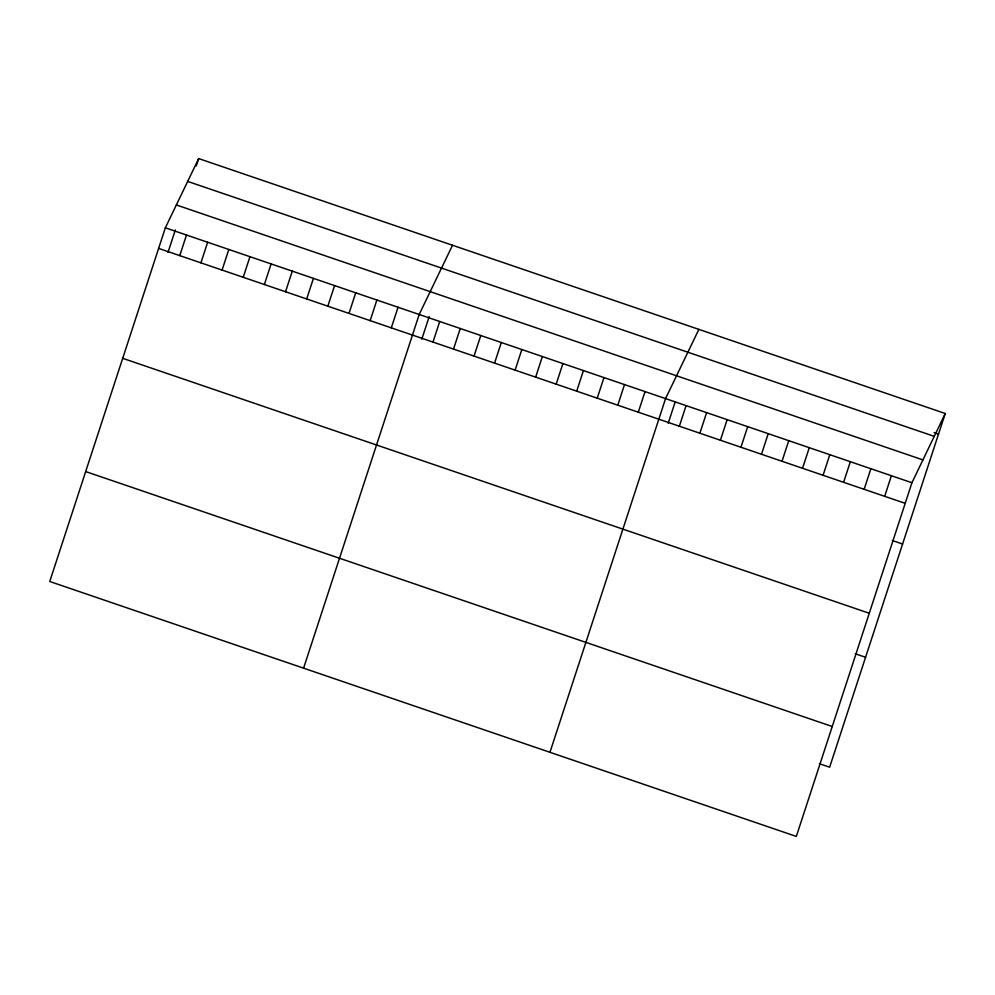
<?xml version="1.0" encoding="UTF-8"?>
<svg xmlns="http://www.w3.org/2000/svg" width="995" height="995" viewBox="0 0 995 995"><rect width="100%" height="100%" fill="white"/><g stroke="black" fill="none" stroke-linecap="round" stroke-linejoin="round"><path stroke-width="1.49" d="M165.357 227.805L49.75 581.49L796.323 836.422L911.93 482.737L945.25 413.51L198.677 158.578L165.357 227.805L911.93 482.737M167.993 252.456L175.356 229.907M196.264 165.929L198.677 158.578M179.772 255.615L186.5 235.019M200.928 262.842L207.656 242.245M222.084 270.068L228.813 249.471M243.228 277.294L249.969 256.698M264.384 284.508L271.113 263.911M285.54 291.734L292.269 271.137M306.696 298.96L313.425 278.364M327.84 306.186L334.581 285.59M348.996 313.413L355.725 292.804M370.152 320.626L376.881 300.03M391.309 327.853L398.037 307.256M303.587 668.167L419.193 314.482L452.514 245.255M421.83 339.133L429.193 316.584M432.987 342.093L439.715 321.485M453.521 349.096L460.25 328.499M474.043 356.11L480.784 335.514M494.577 363.125L501.306 342.529M515.111 370.128L521.84 349.531M535.646 377.142L542.374 356.546M556.168 384.157L562.909 363.561M576.702 391.159L583.431 370.563M597.236 398.174L603.965 377.578M617.771 405.189L624.499 384.592M638.293 412.191L645.034 391.595M549.961 752.295L665.555 398.609L698.876 329.382M668.192 423.261L675.107 402.129M679.361 426.221L686.09 405.624M699.883 433.223L706.624 412.626M720.417 440.238L727.146 419.641M740.952 447.252L747.68 426.656M761.486 454.267L768.215 433.658M782.008 461.27L788.749 440.673M802.542 468.284L809.271 447.688M823.076 475.299L829.805 454.703M843.611 482.301L850.339 461.705M864.133 489.316L870.874 468.72M884.667 496.331L891.396 475.734M945.25 413.51L829.643 767.195L819.382 763.7M934.118 432.614L938.521 434.118M187.682 181.413L934.255 436.357M176.351 204.958L922.925 459.901M158.615 248.402L905.201 503.333M892.328 540.521L902.589 544.029M122.696 358.312L869.269 613.256M855.314 653.777L865.575 657.285M85.682 471.568L832.255 726.512"/></g></svg>
